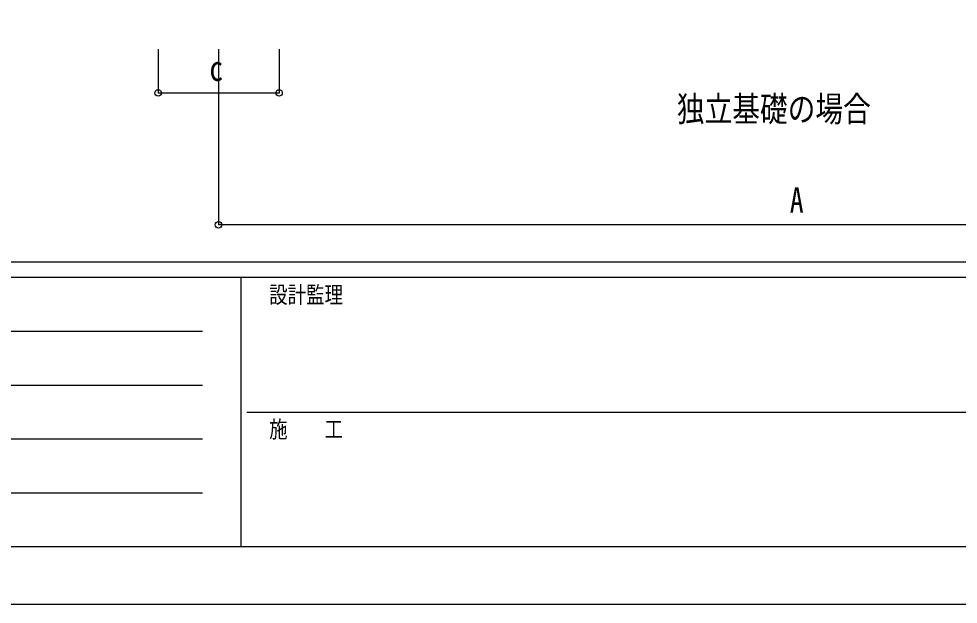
# Model space of a CAD drawing. Units: millimetres, scale not verified. Extents: x -14718 to 14718, y -10395 to 10395.
# Drawn here: x -5578 to -1305, y -10395 to -7730 of the extents above; entities that cross this region are included whole.
import ezdxf
from ezdxf.enums import TextEntityAlignment as Align

# ---------------------------------------------------------------- set-up
doc = ezdxf.new("R2010")
doc.units = ezdxf.units.MM
doc.header["$LTSCALE"] = 40
for name, color, linetype in [('0-2_USER1', 3, 'Continuous'), ('0-7_YKK_D', 6, 'Continuous'), ('0-8_YKK_ZWAK', 7, 'Continuous')]:
    doc.layers.add(name, color=color, linetype=linetype)
doc.styles.add('ＭＳ ゴシック', font='')
doc.styles.get('ＭＳ ゴシック').set_extended_font_data('MS Gothic')

msp = doc.modelspace()

# ---------------------------------------------------------------- linework, layer by layer
at = {"layer": '0-7_YKK_D'}
for p, q in [((-4944.1, -7867.5), (-4944.1, -8068.5)), ((-4669.1, -7867.5), (-4669.1, -8668.5)), ((-4394.1, -7867.5), (-4394.1, -8068.5)), ((-4944.1, -8067.5), (-4394.1, -8067.5)), ((611.57, -8667.5), (-4669.1, -8667.5))]:
    msp.add_line(p, q, dxfattribs=at)
for centre in [(-4944.1, -8067.5), (-4394.1, -8067.5), (-4669.1, -8667.5)]:
    msp.add_circle(centre, 14.88, dxfattribs=at)
at = {"layer": '0-8_YKK_ZWAK'}
for p, q in [((13632.57, -8837.5), (-13667.43, -8837.5)), ((-4567.43, -8907.5), (-13667.43, -8907.5)), ((-4567.43, -8907.5), (-4567.43, -10132.5)), ((-17.43, -8907.5), (-4567.43, -8907.5)), ((-13518.68, -9152.5), (-4742.43, -9152.5)), ((-13518.68, -9397.5), (-4742.43, -9397.5)), ((-4541.18, -9520), (-17.43, -9520)), ((-13518.68, -9642.5), (-4742.43, -9642.5)), ((-13518.68, -9887.5), (-4742.43, -9887.5)), ((-13667.43, -10132.5), (-4567.43, -10132.5)), ((-4567.43, -10132.5), (-17.43, -10132.5))]:
    msp.add_line(p, q, dxfattribs=at)
msp.add_lwpolyline([(-14717.5, -10395), (14717.5, -10395), (14717.5, 10395), (-14717.5, 10395)], close=True, dxfattribs=at)

# ---------------------------------------------------------------- texts
at = {"layer": '0-2_USER1', "style": 'ＭＳ ゴシック', "width": 0.8}
msp.add_text('独立基礎の場合', height=115.5, dxfattribs=at).set_placement((-2584.5, -8232.5), align=Align.BOTTOM_LEFT)
at = {"layer": '0-7_YKK_D', "style": 'ＭＳ ゴシック', "width": 0.8}
for s, p in [('c', (-4711.1, -8047.5)), ('A', (-2070.76, -8647.5))]:
    msp.add_text(s, height=115.5, dxfattribs=at).set_placement(p, align=Align.BOTTOM_LEFT)
at = {"layer": '0-8_YKK_ZWAK', "style": 'ＭＳ ゴシック', "width": 0.8}
for s, p in [('設計監理', (-4439.1, -9047.5)), ('施\u3000\u3000工', (-4439.1, -9660))]:
    msp.add_text(s, height=76.98, dxfattribs=at).set_placement(p, align=Align.BOTTOM_LEFT)

doc.saveas('drawing.dxf')
